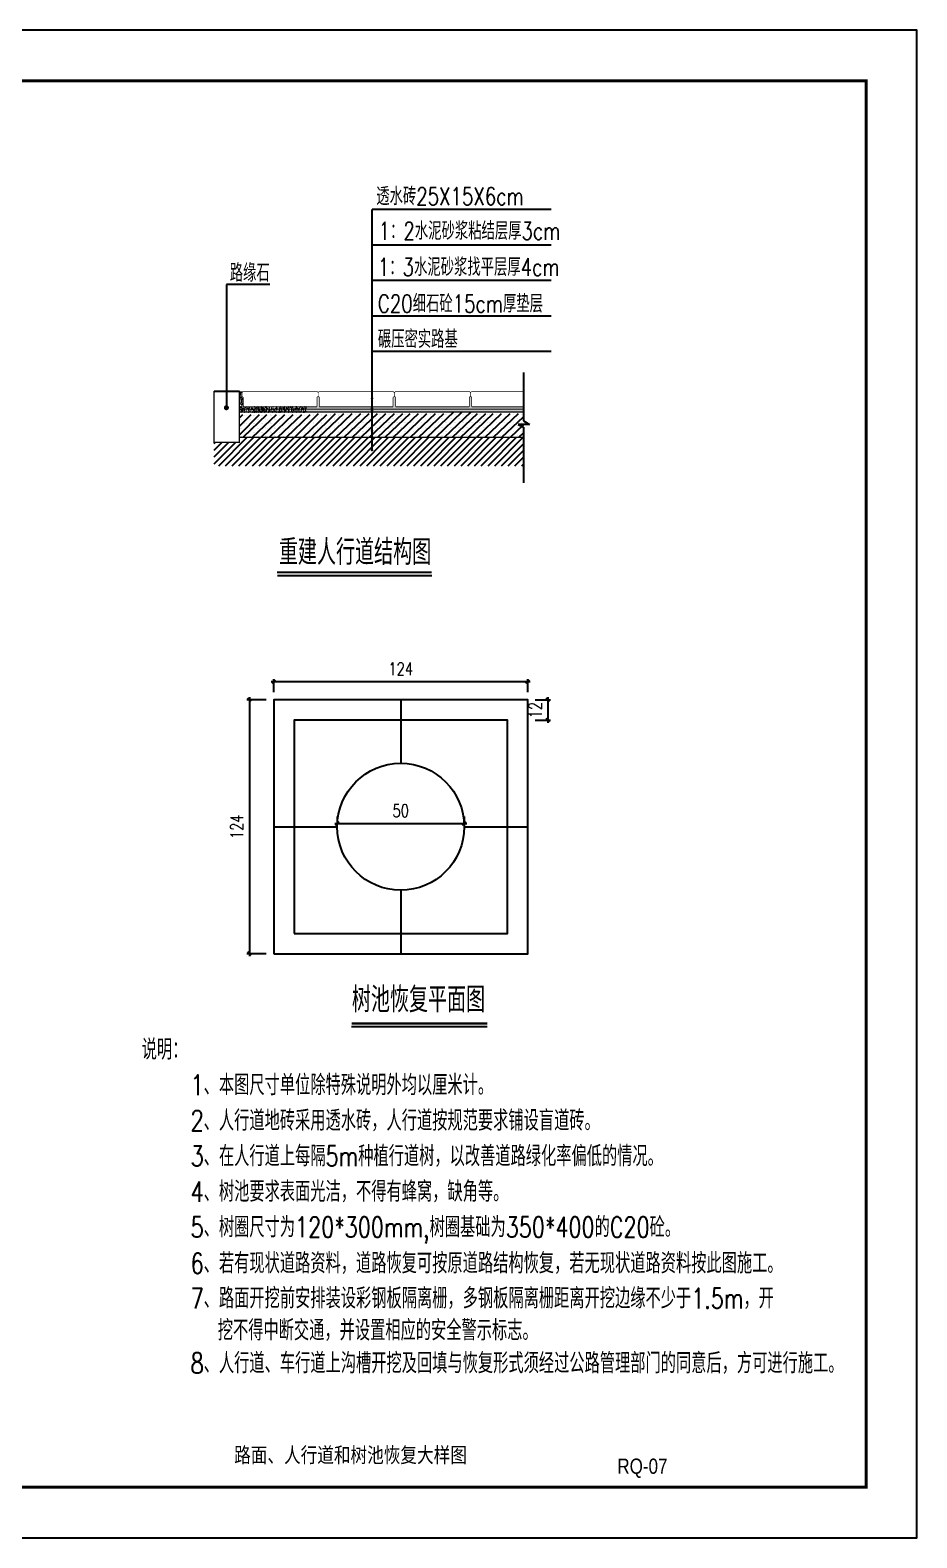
# Model space of a CAD drawing. Extents: x 755 to 3219, y -184 to 287.
# Drawn here: x 3044.2 to 3218.8, y -184 to 113 of the extents above; entities that cross this region are included whole.
import ezdxf
from ezdxf.enums import TextEntityAlignment as Align

# ---------------------------------------------------------------- set-up
doc = ezdxf.new("R2010")
doc.units = 0
for name, color, linetype in [('2', 2, 'Continuous'), ('R', 7, 'Continuous'), ('TK', 7, 'Continuous'), ('TXT', 7, 'Continuous'), ('U-ANNO-TTLB', 7, 'Continuous'), ('标注', 7, 'Continuous')]:
    doc.layers.add(name, color=color, linetype=linetype)
doc.styles.add('AR', font='arial.ttf', dxfattribs={"width": 0.8})
doc.styles.add('gpshz', font='txt.shx', dxfattribs={"width": 0.75, "bigfont": 'hztxt.shx'})
doc.styles.add('HZTXT', font='txt.shx', dxfattribs={"width": 0.75, "height": 400, "bigfont": 'hztxt.shx'})
pattern_1 = [(37.5, (-76096.293, 2088.8455), (-0.0157483395, 0.4817059423), [0, -0.38, 0, -0.425, 0, -0.40625]), (7.5, (-76096.293, 2088.8455), (0.4424441763, 0.7055365163), [0, -0.205, 0, -0.3425, 0, -0.13125]), (327.5, (-76096.6005, 2088.8455), (0.7785354654, 0.0014147634), [0, -0.125, 0, -0.45, 0, -0.5875]), (317.5, (-76096.6005, 2088.8455), (0.751531651, 0.219418891), [0, -0.0625, 0, -0.295, 0, -0.3375])]

msp = doc.modelspace()

# ---------------------------------------------------------------- hatches: boundary and pattern name
at = {"layer": 'TXT'}
h = msp.add_hatch(dxfattribs=at)
h.set_pattern_fill('AR-SAND', color=256, scale=0.25, style=0)
h.set_pattern_definition(pattern_1)
h.paths.add_polyline_path([(3086.18, 38.85), (3086.18, 40.6, 0.414214), (3085.93, 40.85), (3085.93, 41.65), (3085.43, 41.65), (3085.43, 37.85), (3098.6, 37.85), (3098.6, 38.25, -0.414214), (3098.47, 38.38, -0.414214), (3098.6, 38.5), (3098.6, 38.85)])
h = msp.add_hatch(dxfattribs=at)
h.set_pattern_fill('AR-SAND', color=256, scale=0.25, style=0)
h.set_pattern_definition(pattern_1)
h.paths.add_polyline_path([(3115.68, 40.6, -1), (3116.18, 40.6), (3116.18, 38.85), (3130.68, 38.85), (3130.68, 40.6, -1), (3131.18, 40.6), (3131.18, 38.85), (3141.35, 38.85), (3141.35, 37.85), (3098.6, 37.85), (3098.6, 38.25, -0.414214), (3098.47, 38.38, -0.414214), (3098.6, 38.5), (3098.6, 38.85), (3100.68, 38.85), (3100.68, 40.6, -1), (3101.18, 40.6), (3101.18, 38.85), (3115.68, 38.85)])

# ---------------------------------------------------------------- linework, layer by layer
for p, q in [((3082.86, 62.92), (3082.86, 38.67)), ((3092.19, -17.38), (3092.19, -14.77)), ((3142.19, -17.38), (3142.19, -14.77)), ((3091.69, -15.27), (3142.69, -15.27)), ((3091.84, -15.62), (3092.54, -14.92)), ((3141.84, -15.62), (3142.54, -14.92)), ((3090.69, -18.88), (3086.9, -18.88)), ((3087.75, -19.23), (3087.05, -18.53)), ((3087.4, -18.38), (3087.4, -69.38)), ((3143.69, -18.88), (3146.69, -18.88)), ((3146.54, -19.23), (3145.84, -18.53)), ((3146.19, -23.38), (3146.19, -18.38)), ((3143.69, -22.88), (3146.69, -22.88)), ((3146.54, -23.23), (3145.84, -22.53)), ((3104.19, -43.21), (3130.19, -43.21)), ((3104.34, -43.56), (3105.04, -42.86)), ((3104.69, -41.88), (3104.69, -42.71)), ((3129.34, -43.56), (3130.04, -42.86)), ((3129.69, -41.88), (3129.69, -42.71)), ((3090.69, -68.88), (3086.9, -68.88)), ((3087.75, -69.23), (3087.05, -68.53))]:
    msp.add_line(p, q)
at = {"linetype": 'Continuous'}
msp.add_line((3085.43, 41.85), (3080.43, 41.85), dxfattribs=at)
at = {"color": 8}
for p, q in [((3085.43, 33.36), (3089.4, 37.33)), ((3085.43, 35.02), (3087.74, 37.33)), ((3085.43, 36.67), (3086.09, 37.33)), ((3085.89, 36.31), (3085.89, 36.31)), ((3086.17, 32.85), (3090.85, 37.33)), ((3086.5, 37.13), (3086.5, 37.13)), ((3086.72, 37.13), (3086.72, 37.13)), ((3087.33, 36.31), (3087.33, 36.31)), ((3087.54, 36.31), (3087.54, 36.31)), ((3088.03, 32.85), (3092.72, 37.33)), ((3088.16, 37.13), (3088.16, 37.13)), ((3088.37, 37.13), (3088.37, 37.13)), ((3088.99, 36.31), (3088.99, 36.31)), ((3089.2, 36.31), (3089.2, 36.31)), ((3089.7, 32.85), (3094.37, 37.33)), ((3089.82, 37.13), (3089.82, 37.13)), ((3090.03, 37.13), (3090.03, 37.13)), ((3090.65, 36.52), (3090.65, 36.52)), ((3090.65, 36.31), (3090.65, 36.31)), ((3090.86, 36.31), (3090.86, 36.31)), ((3091.36, 32.85), (3096.03, 37.33)), ((3091.47, 37.13), (3091.47, 37.13)), ((3091.48, 35.69), (3091.48, 35.69)), ((3091.69, 37.13), (3091.69, 37.13)), ((3092.3, 36.31), (3092.3, 36.31)), ((3092.31, 36.52), (3092.31, 36.52)), ((3092.52, 36.31), (3092.52, 36.31)), ((3093.01, 32.85), (3097.69, 37.33)), ((3093.34, 37.13), (3093.34, 37.13)), ((3094.17, 36.31), (3094.17, 36.31)), ((3094.67, 32.85), (3099.35, 37.33)), ((3095, 37.13), (3095, 37.13)), ((3095.83, 36.31), (3095.83, 36.31)), ((3096.31, 32.85), (3101.01, 37.55)), ((3096.66, 37.13), (3096.66, 37.13)), ((3097.49, 36.31), (3097.49, 36.31)), ((3097.98, 32.85), (3102.66, 37.33)), ((3098.32, 37.13), (3098.32, 37.13)), ((3099.15, 36.52), (3099.15, 36.52)), ((3099.15, 36.31), (3099.15, 36.31)), ((3099.63, 32.85), (3104.33, 37.55)), ((3099.97, 37.13), (3099.97, 37.13)), ((3099.98, 35.69), (3099.98, 35.69)), ((3100.8, 36.31), (3100.8, 36.31)), ((3100.81, 36.52), (3100.81, 36.52)), ((3101.08, 32.85), (3105.98, 37.55)), ((3101.63, 37.13), (3101.63, 37.13)), ((3101.64, 35.69), (3101.64, 35.69)), ((3102.46, 36.31), (3102.46, 36.31)), ((3102.47, 36.52), (3102.47, 36.52)), ((3102.75, 32.85), (3107.64, 37.55)), ((3103.29, 37.13), (3103.29, 37.13)), ((3103.3, 35.69), (3103.3, 35.69)), ((3104.12, 36.31), (3104.12, 36.31)), ((3104.13, 36.52), (3104.13, 36.52)), ((3104.4, 32.85), (3109.3, 37.55)), ((3104.95, 37.13), (3104.95, 37.13)), ((3104.96, 35.69), (3104.96, 35.69)), ((3105.78, 36.52), (3105.78, 36.52)), ((3106.06, 32.85), (3110.96, 37.55)), ((3106.61, 35.69), (3106.61, 35.69)), ((3107.44, 36.52), (3107.44, 36.52)), ((3107.72, 32.85), (3112.61, 37.55)), ((3108.27, 35.69), (3108.27, 35.69)), ((3108.89, 36.52), (3108.89, 36.52)), ((3109.1, 36.52), (3109.1, 36.52)), ((3109.37, 32.85), (3114.27, 37.55)), ((3111.03, 32.85), (3115.93, 37.55)), ((3112.69, 32.85), (3117.58, 37.55)), ((3113.03, 37.35), (3113.03, 37.35)), ((3113.03, 35.69), (3113.03, 35.69)), ((3113.24, 37.35), (3113.24, 37.35)), ((3113.24, 35.69), (3113.24, 35.69)), ((3113.86, 36.52), (3113.86, 36.52)), ((3114.07, 36.52), (3114.07, 36.52)), ((3114.13, 32.85), (3119.03, 37.55)), ((3114.69, 37.35), (3114.69, 37.35)), ((3114.69, 35.69), (3114.69, 35.69)), ((3114.9, 37.35), (3114.9, 37.35)), ((3114.9, 35.69), (3114.9, 35.69)), ((3115.52, 36.52), (3115.52, 36.52)), ((3115.73, 36.52), (3115.73, 36.52)), ((3115.79, 32.85), (3120.69, 37.55)), ((3116.34, 37.35), (3116.34, 37.35)), ((3116.34, 35.69), (3116.34, 35.69)), ((3116.56, 37.35), (3116.56, 37.35)), ((3116.56, 35.69), (3116.56, 35.69)), ((3117.17, 36.52), (3117.17, 36.52)), ((3117.38, 36.52), (3117.38, 36.52)), ((3117.45, 32.85), (3122.34, 37.55)), ((3118, 37.35), (3118, 37.35)), ((3118, 35.69), (3118, 35.69)), ((3118.21, 37.35), (3118.21, 37.35)), ((3118.21, 35.69), (3118.21, 35.69)), ((3118.83, 36.52), (3118.83, 36.52)), ((3119.11, 32.85), (3124, 37.55)), ((3119.66, 37.35), (3119.66, 37.35)), ((3119.66, 35.69), (3119.66, 35.69)), ((3120.49, 36.52), (3120.49, 36.52)), ((3120.76, 32.85), (3125.66, 37.55)), ((3121.32, 37.35), (3121.32, 37.35)), ((3121.32, 35.69), (3121.32, 35.69)), ((3122.15, 36.52), (3122.15, 36.52)), ((3122.42, 32.85), (3127.63, 37.85)), ((3122.97, 37.35), (3122.97, 37.35)), ((3122.97, 35.69), (3122.97, 35.69)), ((3123.8, 36.52), (3123.8, 36.52)), ((3123.8, 36.52), (3123.8, 36.52)), ((3124.09, 32.85), (3129.31, 37.85)), ((3124.63, 37.35), (3124.63, 37.35)), ((3124.63, 37.35), (3124.63, 37.35)), ((3124.63, 35.69), (3124.63, 35.69)), ((3124.63, 35.69), (3124.63, 35.69)), ((3125.25, 36.52), (3125.25, 36.52)), ((3125.46, 36.52), (3125.46, 36.52)), ((3125.46, 36.52), (3125.46, 36.52)), ((3125.78, 32.85), (3131.08, 37.85)), ((3126.08, 37.35), (3126.08, 37.35)), ((3126.08, 35.69), (3126.08, 35.69)), ((3126.29, 37.35), (3126.29, 37.35)), ((3126.29, 37.35), (3126.29, 37.35)), ((3126.29, 35.69), (3126.29, 35.69)), ((3126.29, 35.69), (3126.29, 35.69)), ((3126.91, 36.52), (3126.91, 36.52)), ((3127.12, 36.52), (3127.12, 36.52)), ((3127.12, 36.52), (3127.12, 36.52)), ((3127.39, 32.85), (3132.29, 37.55)), ((3127.73, 37.35), (3127.73, 37.35)), ((3127.73, 35.69), (3127.73, 35.69)), ((3127.95, 37.35), (3127.95, 37.35)), ((3127.95, 37.35), (3127.95, 37.35)), ((3127.95, 35.69), (3127.95, 35.69)), ((3127.95, 35.69), (3127.95, 35.69)), ((3128.56, 36.52), (3128.56, 36.52)), ((3128.77, 36.52), (3128.77, 36.52)), ((3129.05, 32.85), (3133.95, 37.55)), ((3129.39, 37.35), (3129.39, 37.35)), ((3129.39, 35.69), (3129.39, 35.69)), ((3129.6, 37.35), (3129.6, 37.35)), ((3129.6, 35.69), (3129.6, 35.69)), ((3130.22, 36.52), (3130.22, 36.52)), ((3130.43, 36.52), (3130.43, 36.52)), ((3130.5, 32.85), (3135.39, 37.55)), ((3131.05, 37.35), (3131.05, 37.35)), ((3131.05, 35.69), (3131.05, 35.69)), ((3131.26, 37.35), (3131.26, 37.35)), ((3131.26, 35.69), (3131.26, 35.69)), ((3131.88, 36.52), (3131.88, 36.52)), ((3132.09, 36.52), (3132.09, 36.52)), ((3132.15, 32.85), (3137.05, 37.55)), ((3132.71, 37.35), (3132.71, 37.35)), ((3132.71, 35.69), (3132.71, 35.69)), ((3132.92, 37.35), (3132.92, 37.35)), ((3132.92, 35.69), (3132.92, 35.69)), ((3133.53, 36.52), (3133.53, 36.52)), ((3133.75, 36.52), (3133.75, 36.52)), ((3133.81, 32.85), (3138.71, 37.55)), ((3134.36, 37.35), (3134.36, 37.35)), ((3134.36, 35.69), (3134.36, 35.69)), ((3134.57, 37.35), (3134.57, 37.35)), ((3134.57, 35.69), (3134.57, 35.69)), ((3135.19, 36.52), (3135.19, 36.52)), ((3135.47, 32.85), (3140.36, 37.55)), ((3137.12, 32.85), (3141.35, 36.9)), ((3086.5, 35.48), (3086.5, 35.48)), ((3086.5, 33.82), (3086.5, 33.82)), ((3086.72, 35.48), (3086.72, 35.48)), ((3086.72, 33.82), (3086.72, 33.82)), ((3087.33, 34.65), (3087.33, 34.65)), ((3087.54, 34.65), (3087.54, 34.65)), ((3088.16, 35.48), (3088.16, 35.48)), ((3088.16, 33.82), (3088.16, 33.82)), ((3088.37, 35.48), (3088.37, 35.48)), ((3088.37, 33.82), (3088.37, 33.82)), ((3088.99, 34.65), (3088.99, 34.65)), ((3089.2, 34.65), (3089.2, 34.65)), ((3089.82, 35.48), (3089.82, 35.48)), ((3089.82, 33.82), (3089.82, 33.82)), ((3090.03, 35.48), (3090.03, 35.48)), ((3090.03, 33.82), (3090.03, 33.82)), ((3090.65, 34.86), (3090.65, 34.86)), ((3090.65, 34.65), (3090.65, 34.65)), ((3090.86, 34.65), (3090.86, 34.65)), ((3091.47, 35.48), (3091.47, 35.48)), ((3091.47, 33.82), (3091.47, 33.82)), ((3091.48, 34.03), (3091.48, 34.03)), ((3091.69, 35.48), (3091.69, 35.48)), ((3091.69, 33.82), (3091.69, 33.82)), ((3092.3, 34.65), (3092.3, 34.65)), ((3092.31, 34.86), (3092.31, 34.86)), ((3092.52, 34.65), (3092.52, 34.65)), ((3093.34, 35.48), (3093.34, 35.48)), ((3093.34, 33.82), (3093.34, 33.82)), ((3094.17, 34.65), (3094.17, 34.65)), ((3095, 35.48), (3095, 35.48)), ((3095, 33.82), (3095, 33.82)), ((3095.83, 34.65), (3095.83, 34.65)), ((3096.66, 35.48), (3096.66, 35.48)), ((3096.66, 33.82), (3096.66, 33.82)), ((3097.49, 34.65), (3097.49, 34.65)), ((3098.32, 35.48), (3098.32, 35.48)), ((3098.32, 33.82), (3098.32, 33.82)), ((3099.15, 34.86), (3099.15, 34.86)), ((3099.15, 34.65), (3099.15, 34.65)), ((3099.15, 33.2), (3099.15, 33.2)), ((3099.97, 35.48), (3099.97, 35.48)), ((3099.97, 33.82), (3099.97, 33.82)), ((3099.98, 34.03), (3099.98, 34.03)), ((3100.8, 34.65), (3100.8, 34.65)), ((3100.81, 34.86), (3100.81, 34.86)), ((3100.81, 33.2), (3100.81, 33.2)), ((3101.63, 35.48), (3101.63, 35.48)), ((3101.63, 33.82), (3101.63, 33.82)), ((3101.64, 34.03), (3101.64, 34.03)), ((3102.46, 34.65), (3102.46, 34.65)), ((3102.47, 34.86), (3102.47, 34.86)), ((3102.47, 33.2), (3102.47, 33.2)), ((3103.29, 35.48), (3103.29, 35.48)), ((3103.29, 33.82), (3103.29, 33.82)), ((3103.3, 34.03), (3103.3, 34.03)), ((3104.12, 34.65), (3104.12, 34.65)), ((3104.13, 34.86), (3104.13, 34.86)), ((3104.13, 33.2), (3104.13, 33.2)), ((3104.95, 35.48), (3104.95, 35.48)), ((3104.95, 33.82), (3104.95, 33.82)), ((3104.96, 34.03), (3104.96, 34.03)), ((3105.78, 34.86), (3105.78, 34.86)), ((3105.78, 33.2), (3105.78, 33.2)), ((3106.61, 34.03), (3106.61, 34.03)), ((3107.44, 34.86), (3107.44, 34.86)), ((3107.44, 33.2), (3107.44, 33.2)), ((3108.27, 34.03), (3108.27, 34.03)), ((3108.89, 34.86), (3108.89, 34.86)), ((3108.89, 33.2), (3108.89, 33.2)), ((3109.1, 34.86), (3109.1, 34.86)), ((3109.1, 33.2), (3109.1, 33.2)), ((3113.03, 34.03), (3113.03, 34.03)), ((3113.24, 34.03), (3113.24, 34.03)), ((3113.86, 34.86), (3113.86, 34.86)), ((3113.86, 33.2), (3113.86, 33.2)), ((3114.07, 34.86), (3114.07, 34.86)), ((3114.07, 33.2), (3114.07, 33.2)), ((3114.69, 34.03), (3114.69, 34.03)), ((3114.9, 34.03), (3114.9, 34.03)), ((3115.52, 34.86), (3115.52, 34.86)), ((3115.52, 33.2), (3115.52, 33.2)), ((3115.73, 34.86), (3115.73, 34.86)), ((3115.73, 33.2), (3115.73, 33.2)), ((3116.34, 34.03), (3116.34, 34.03)), ((3116.56, 34.03), (3116.56, 34.03)), ((3117.17, 34.86), (3117.17, 34.86)), ((3117.17, 33.2), (3117.17, 33.2)), ((3117.38, 34.86), (3117.38, 34.86)), ((3117.38, 33.2), (3117.38, 33.2)), ((3118, 34.03), (3118, 34.03)), ((3118.21, 34.03), (3118.21, 34.03)), ((3118.83, 34.86), (3118.83, 34.86)), ((3118.83, 33.2), (3118.83, 33.2)), ((3119.66, 34.03), (3119.66, 34.03)), ((3120.49, 34.86), (3120.49, 34.86)), ((3120.49, 33.2), (3120.49, 33.2)), ((3121.32, 34.03), (3121.32, 34.03)), ((3122.15, 34.86), (3122.15, 34.86)), ((3122.97, 34.03), (3122.97, 34.03)), ((3123.8, 34.86), (3123.8, 34.86)), ((3123.8, 34.86), (3123.8, 34.86)), ((3124.63, 34.03), (3124.63, 34.03)), ((3124.63, 34.03), (3124.63, 34.03)), ((3125.25, 34.86), (3125.25, 34.86)), ((3125.46, 34.86), (3125.46, 34.86)), ((3125.46, 34.86), (3125.46, 34.86)), ((3126.08, 34.03), (3126.08, 34.03)), ((3126.29, 34.03), (3126.29, 34.03)), ((3126.29, 34.03), (3126.29, 34.03)), ((3126.91, 34.86), (3126.91, 34.86)), ((3127.12, 34.86), (3127.12, 34.86)), ((3127.12, 34.86), (3127.12, 34.86)), ((3127.73, 34.03), (3127.73, 34.03)), ((3127.95, 34.03), (3127.95, 34.03)), ((3127.95, 34.03), (3127.95, 34.03)), ((3128.56, 34.86), (3128.56, 34.86)), ((3128.77, 34.86), (3128.77, 34.86)), ((3129.39, 34.03), (3129.39, 34.03)), ((3129.6, 34.03), (3129.6, 34.03)), ((3130.22, 34.86), (3130.22, 34.86)), ((3130.22, 33.2), (3130.22, 33.2)), ((3130.43, 34.86), (3130.43, 34.86)), ((3130.43, 33.2), (3130.43, 33.2)), ((3131.26, 34.03), (3131.26, 34.03)), ((3131.88, 34.86), (3131.88, 34.86)), ((3131.88, 33.2), (3131.88, 33.2)), ((3132.09, 34.86), (3132.09, 34.86)), ((3132.09, 33.2), (3132.09, 33.2)), ((3132.71, 34.03), (3132.71, 34.03)), ((3132.92, 34.03), (3132.92, 34.03)), ((3133.53, 34.86), (3133.53, 34.86)), ((3133.53, 33.2), (3133.53, 33.2)), ((3133.75, 34.86), (3133.75, 34.86)), ((3133.75, 33.2), (3133.75, 33.2)), ((3134.36, 34.03), (3134.36, 34.03)), ((3134.57, 34.03), (3134.57, 34.03)), ((3135.19, 34.86), (3135.19, 34.86)), ((3135.19, 33.2), (3135.19, 33.2)), ((3136.02, 34.03), (3136.02, 34.03)), ((3136.85, 34.86), (3136.85, 34.86)), ((3136.85, 33.2), (3136.85, 33.2)), ((3137.68, 34.03), (3137.68, 34.03)), ((3138.51, 34.86), (3138.51, 34.86)), ((3138.51, 33.2), (3138.51, 33.2)), ((3138.78, 32.85), (3141.35, 35.31)), ((3139.33, 34.03), (3139.33, 34.03)), ((3140.16, 34.86), (3140.16, 34.86)), ((3140.16, 33.2), (3140.16, 33.2)), ((3140.45, 32.85), (3141.35, 33.7)), ((3140.99, 34.03), (3140.99, 34.03))]:
    msp.add_line(p, q, dxfattribs=at)
at = {"color": 0}
for p, q in [((3085.67, 36.31), (3085.67, 36.31)), ((3091.48, 37.35), (3091.48, 37.35)), ((3099.98, 37.35), (3099.98, 37.35)), ((3101.64, 37.35), (3101.64, 37.35)), ((3103.3, 37.35), (3103.3, 37.35)), ((3104.96, 37.35), (3104.96, 37.35)), ((3106.61, 37.35), (3106.61, 37.35)), ((3108.27, 37.35), (3108.27, 37.35)), ((3109.72, 37.35), (3109.72, 37.35)), ((3109.72, 35.69), (3109.72, 35.69)), ((3109.93, 37.35), (3109.93, 37.35)), ((3109.93, 35.69), (3109.93, 35.69)), ((3110.54, 36.52), (3110.54, 36.52)), ((3110.76, 36.52), (3110.76, 36.52)), ((3111.37, 37.35), (3111.37, 37.35)), ((3111.37, 35.69), (3111.37, 35.69)), ((3111.58, 37.35), (3111.58, 37.35)), ((3111.58, 35.69), (3111.58, 35.69)), ((3112.2, 36.52), (3112.2, 36.52)), ((3112.41, 36.52), (3112.41, 36.52)), ((3136.02, 37.35), (3136.02, 37.35)), ((3136.02, 35.69), (3136.02, 35.69)), ((3136.85, 36.52), (3136.85, 36.52)), ((3137.68, 37.35), (3137.68, 37.35)), ((3137.68, 35.69), (3137.68, 35.69)), ((3138.51, 36.52), (3138.51, 36.52)), ((3139.33, 37.35), (3139.33, 37.35)), ((3139.33, 35.69), (3139.33, 35.69)), ((3140.16, 36.52), (3140.16, 36.52)), ((3140.99, 37.35), (3140.99, 37.35)), ((3140.99, 35.69), (3140.99, 35.69)), ((3085.67, 34.65), (3085.67, 34.65)), ((3085.67, 32.99), (3085.67, 32.99)), ((3085.89, 34.65), (3085.89, 34.65)), ((3085.89, 32.99), (3085.89, 32.99)), ((3087.33, 32.99), (3087.33, 32.99)), ((3087.54, 32.99), (3087.54, 32.99)), ((3088.99, 32.99), (3088.99, 32.99)), ((3089.2, 32.99), (3089.2, 32.99)), ((3090.65, 33.2), (3090.65, 33.2)), ((3090.65, 32.99), (3090.65, 32.99)), ((3090.86, 32.99), (3090.86, 32.99)), ((3092.3, 32.99), (3092.3, 32.99)), ((3092.31, 33.2), (3092.31, 33.2)), ((3092.52, 32.99), (3092.52, 32.99)), ((3094.17, 32.99), (3094.17, 32.99)), ((3095.83, 32.99), (3095.83, 32.99)), ((3097.49, 32.99), (3097.49, 32.99)), ((3099.15, 32.99), (3099.15, 32.99)), ((3100.8, 32.99), (3100.8, 32.99)), ((3102.46, 32.99), (3102.46, 32.99)), ((3104.12, 32.99), (3104.12, 32.99)), ((3109.72, 34.03), (3109.72, 34.03)), ((3109.93, 34.03), (3109.93, 34.03)), ((3110.54, 34.86), (3110.54, 34.86)), ((3110.54, 33.2), (3110.54, 33.2)), ((3110.76, 34.86), (3110.76, 34.86)), ((3110.76, 33.2), (3110.76, 33.2)), ((3111.37, 34.03), (3111.37, 34.03)), ((3111.58, 34.03), (3111.58, 34.03)), ((3112.2, 34.86), (3112.2, 34.86)), ((3112.2, 33.2), (3112.2, 33.2)), ((3112.41, 34.86), (3112.41, 34.86)), ((3112.41, 33.2), (3112.41, 33.2)), ((3122.15, 33.2), (3122.15, 33.2)), ((3123.8, 33.2), (3123.8, 33.2)), ((3123.8, 33.2), (3123.8, 33.2)), ((3125.25, 33.2), (3125.25, 33.2)), ((3125.46, 33.2), (3125.46, 33.2)), ((3125.46, 33.2), (3125.46, 33.2)), ((3126.91, 33.2), (3126.91, 33.2)), ((3127.12, 33.2), (3127.12, 33.2)), ((3127.12, 33.2), (3127.12, 33.2)), ((3128.56, 33.2), (3128.56, 33.2)), ((3128.77, 33.2), (3128.77, 33.2)), ((3117.19, -18.88), (3117.19, -31.38)), ((3092.19, -43.88), (3104.69, -43.88)), ((3129.69, -43.88), (3142.19, -43.88)), ((3117.19, -56.38), (3117.19, -68.88))]:
    msp.add_line(p, q, dxfattribs=at)
at = {"color": 0, "linetype": 'Continuous'}
msp.add_line((3107.52, -83.2), (3134.21, -83.2), dxfattribs=at)
at = {"const_width": 0.5}
msp.add_lwpolyline([(3082.61, 38.67, 1), (3083.11, 38.67, 1)], format="xyb", close=True, dxfattribs=at)
at = {"color": 0, "linetype": 'Continuous', "const_width": 0.45}
for points in [[(3092.84, 6.24), (3123.31, 6.24)], [(3107.52, -82.66), (3134.21, -82.66)]]:
    msp.add_lwpolyline(points, dxfattribs=at)
at = {"color": 0}
for points in [[(3092.19, -68.88), (3142.19, -68.88), (3142.19, -18.88), (3092.19, -18.88)], [(3096.19, -64.88), (3138.19, -64.88), (3138.19, -22.88), (3096.19, -22.88)]]:
    msp.add_lwpolyline(points, close=True, dxfattribs=at)
msp.add_circle((3117.19, -43.88), 12.5, dxfattribs=at)
at = {"layer": '2'}
for p, q in [((3111.54, 30.2), (3111.54, 77.72)), ((3092.95, 5.64), (3123.31, 5.64))]:
    msp.add_line(p, q, dxfattribs=at)
at = {"layer": 'Defpoints', "color": 0, "linetype": 'ByBlock'}
for p in [(3079.43, 41.85), (3085.43, 41.85), (3140.85, 41.85), (3140.85, 38.85), (3140.85, 38.85), (3140.85, 37.85), (3140.85, 37.85), (3140.85, 32.85), (3079.43, 31.85), (3079.43, 31.85), (3079.43, 31.85)]:
    msp.add_point(p, dxfattribs=at)
at = {"layer": 'R'}
for p, q in [((3141.35, 45.61), (3141.35, 36.1)), ((3141.35, 36.1), (3142.51, 35.37)), ((3142.51, 35.37), (3140.31, 35.37)), ((3140.31, 35.37), (3141.35, 34.81)), ((3141.35, 34.81), (3141.35, 23.85))]:
    msp.add_line(p, q, dxfattribs=at)
at = {"layer": 'R', "const_width": 0.25}
msp.add_lwpolyline([(3080.43, 31.85), (3085.43, 31.85), (3085.43, 41.85), (3080.43, 41.85)], close=True, dxfattribs=at)
at = {"layer": 'R'}
for points, const_width in [([(3085.93, 41.65), (3085.93, 40.85), (3085.93, 41.65), (3086.13, 41.85), (3100.73, 41.85), (3100.93, 41.65), (3101.13, 41.85), (3115.73, 41.85), (3115.93, 41.65), (3116.13, 41.85), (3130.73, 41.85), (3130.93, 41.65), (3130.93, 40.85)], 0.125), ([(3130.93, 41.65), (3131.13, 41.85), (3141.35, 41.85)], 0.125), ([(3086.18, 38.85), (3100.68, 38.85)], 0.25), ([(3101.18, 38.85), (3115.68, 38.85)], 0.25), ([(3116.18, 38.85), (3130.68, 38.85)], 0.25), ([(3131.18, 38.85), (3141.35, 38.85)], 0.25), ([(3085.43, 37.85), (3141.35, 37.85)], 0.28), ([(3141.35, 38.38), (3085.43, 38.38)], 0.2), ([(3085.43, 32.85), (3141.35, 32.85)], 0.25)]:
    msp.add_lwpolyline(points, dxfattribs=dict(at, const_width=const_width))
at = {"layer": 'R', "const_width": 0.25}
for points in [[(3111.41, 40.51, 1), (3111.66, 40.51, 1)], [(3111.41, 38.57, 1), (3111.66, 38.57, 1)], [(3111.41, 38.12, 1), (3111.66, 38.12, 1)], [(3111.41, 34.11, 1), (3111.66, 34.11, 1)], [(3111.41, 30.32, 1), (3111.66, 30.32, 1)]]:
    msp.add_lwpolyline(points, format="xyb", close=True, dxfattribs=at)
at = {"layer": 'TK', "color": 8}
for p, q in [((3081.34, 27.23), (3086.96, 32.85)), ((3082.67, 27.23), (3088.28, 32.85)), ((3083.99, 27.23), (3089.61, 32.85)), ((3085.32, 27.23), (3090.93, 32.85)), ((3086.65, 27.23), (3092.26, 32.85)), ((3087.97, 27.23), (3093.58, 32.85)), ((3089.3, 27.23), (3094.91, 32.85)), ((3090.62, 27.23), (3096.24, 32.85)), ((3091.95, 27.23), (3097.56, 32.85)), ((3093.27, 27.23), (3098.89, 32.85)), ((3094.6, 27.23), (3100.21, 32.85)), ((3095.93, 27.23), (3101.54, 32.85)), ((3097.25, 27.23), (3102.87, 32.85)), ((3098.58, 27.23), (3104.19, 32.85)), ((3099.9, 27.23), (3105.52, 32.85)), ((3101.23, 27.23), (3106.84, 32.85)), ((3102.56, 27.23), (3108.17, 32.85)), ((3103.88, 27.23), (3109.49, 32.85)), ((3105.21, 27.23), (3110.82, 32.85)), ((3106.53, 27.23), (3112.15, 32.85)), ((3107.86, 27.23), (3113.47, 32.85)), ((3109.18, 27.23), (3114.8, 32.85)), ((3110.51, 27.23), (3116.12, 32.85)), ((3111.84, 27.23), (3117.45, 32.85)), ((3113.16, 27.23), (3118.78, 32.85)), ((3114.49, 27.23), (3120.1, 32.85)), ((3115.81, 27.23), (3121.43, 32.85)), ((3117.14, 27.23), (3122.75, 32.85)), ((3118.47, 27.23), (3124.08, 32.85)), ((3119.79, 27.23), (3125.4, 32.85)), ((3121.12, 27.23), (3126.73, 32.85)), ((3122.44, 27.23), (3128.06, 32.85)), ((3123.77, 27.23), (3129.38, 32.85)), ((3125.09, 27.23), (3130.71, 32.85)), ((3126.42, 27.23), (3132.03, 32.85)), ((3127.75, 27.23), (3133.36, 32.85)), ((3129.07, 27.23), (3134.68, 32.85)), ((3130.4, 27.23), (3136.01, 32.85)), ((3131.72, 27.23), (3137.34, 32.85)), ((3133.05, 27.23), (3138.66, 32.85)), ((3134.38, 27.23), (3139.99, 32.85)), ((3135.7, 27.23), (3141.31, 32.85)), ((3080.43, 27.64), (3084.63, 31.85)), ((3080.43, 28.97), (3083.3, 31.85)), ((3080.43, 30.3), (3081.98, 31.85)), ((3137.03, 27.23), (3141.35, 31.55)), ((3138.35, 27.23), (3141.35, 30.23)), ((3139.68, 27.23), (3141.35, 28.9)), ((3141, 27.23), (3141.35, 27.57))]:
    msp.add_line(p, q, dxfattribs=at)
at = {"layer": 'TK', "color": 0}
msp.add_line((3080.43, 31.62), (3080.65, 31.85), dxfattribs=at)
at = {"layer": 'TXT'}
msp.add_line((3085.93, 41.65), (3085.43, 41.65), dxfattribs=at)
at = {"layer": 'TXT', "const_width": 0.125}
for points in [[(3100.93, 40.85), (3100.93, 41.65)], [(3115.93, 40.85), (3115.93, 41.65)]]:
    msp.add_lwpolyline(points, dxfattribs=at)
for points in [[(3086.18, 38.85), (3086.18, 40.6, 0.414214), (3085.93, 40.85)], [(3100.68, 38.85), (3100.68, 40.6, -1), (3101.18, 40.6), (3101.18, 38.85)], [(3116.18, 38.85), (3116.18, 40.6, 1), (3115.68, 40.6), (3115.68, 38.85)], [(3130.68, 38.85), (3130.68, 40.6, -1), (3131.18, 40.6), (3131.18, 38.85)]]:
    msp.add_lwpolyline(points, format="xyb", dxfattribs=at)
at = {"layer": 'U-ANNO-TTLB', "color": 3}
msp.add_lwpolyline([(2798.81, -183.95), (3218.81, -183.95), (3218.81, 113.05), (2798.81, 113.05)], close=True, dxfattribs=at)
at = {"layer": 'U-ANNO-TTLB', "color": 175, "lineweight": 60, "const_width": 0.6}
msp.add_lwpolyline([(2823.81, -173.95), (3208.81, -173.95), (3208.81, 103.05), (2823.81, 103.05)], close=True, dxfattribs=at)
at = {"layer": '标注'}
for p, q in [((3146.81, 77.72), (3111.54, 77.72)), ((3146.81, 70.72), (3111.54, 70.72)), ((3091.4, 62.92), (3082.86, 62.92)), ((3146.81, 63.72), (3111.54, 63.72)), ((3146.81, 56.72), (3111.54, 56.72)), ((3146.81, 49.72), (3111.54, 49.72))]:
    msp.add_line(p, q, dxfattribs=at)

# ---------------------------------------------------------------- texts
at = {"color": 7, "style": 'HZTXT', "width": 0.75}
for s, p in [('说明：', (3066.18, -89.75)), ('1、本图尺寸单位除特殊说明外均以厘米计。', (3075.81, -96.75)), ('2、人行道地砖采用透水砖，人行道按规范要求铺设盲道砖。', (3075.81, -103.75)), ('3、在人行道上每隔5m种植行道树，以改善道路绿化率偏低的情况。', (3075.81, -110.75)), ('4、树池要求表面光洁，不得有蜂窝，缺角等。', (3075.81, -117.75)), ('5、树圈尺寸为120*300mm,树圈基础为350*400的C20砼。', (3075.81, -124.75)), ('6、若有现状道路资料，道路恢复可按原道路结构恢复，若无现状道路资料按此图施工。', (3075.81, -131.86)), ('7、路面开挖前安排装设彩钢板隔离栅，多钢板隔离栅距离开挖边缘不少于1.5m，开', (3075.81, -138.76)), ('  挖不得中断交通，并设置相应的安全警示标志。', (3075.81, -145.07)), ('8、人行道、车行道上沟槽开挖及回填与恢复形式须经过公路管理部门的同意后，方可进行施工。', (3075.81, -151.54))]:
    msp.add_text(s, height=4, dxfattribs=at).set_placement(p)
at = {"char_height": 2.5, "attachment_point": 5, "style": 'gpshz'}
for s, insert in [('124', (3117.19, -12.77)), ('50', (3117.19, -40.71))]:
    msp.add_mtext(s, dxfattribs=dict(at, insert=insert))
at = {"char_height": 2.5, "attachment_point": 5, "rotation": 90, "style": 'gpshz'}
for s, insert in [('12', (3143.69, -20.88)), ('124', (3084.9, -43.88))]:
    msp.add_mtext(s, dxfattribs=dict(at, insert=insert))
at = {"layer": 'TK', "color": 7, "style": 'AR', "width": 0.8}
for s, p in [('路面、人行道和树池恢复大样图', (3107.3, -167.57)), ('RQ-07', (3164.78, -170.23))]:
    msp.add_text(s, height=3, dxfattribs=at).set_placement(p, align=Align.MIDDLE)
at = {"layer": '标注', "style": 'gpshz', "width": 0.75}
for s, height, p in [('透水砖25X15X6cm', 3.5, (3112.37, 78.57)), ('1：2水泥砂浆粘结层厚3cm', 3.5, (3112.84, 71.75)), ('1：3水泥砂浆找平层厚4cm', 3.5, (3112.68, 64.63)), ('路缘石', 3.5, (3083.51, 63.5)), ('C20细石砼15cm厚垫层', 3.5, (3112.68, 57.42)), ('碾压密实路基', 3.5, (3112.68, 50.42)), ('重建人行道结构图', 5, (3093.19, 7.71)), ('树池恢复平面图', 5, (3107.56, -80.44))]:
    msp.add_text(s, height=height, dxfattribs=at).set_placement(p)

doc.saveas('drawing.dxf')
